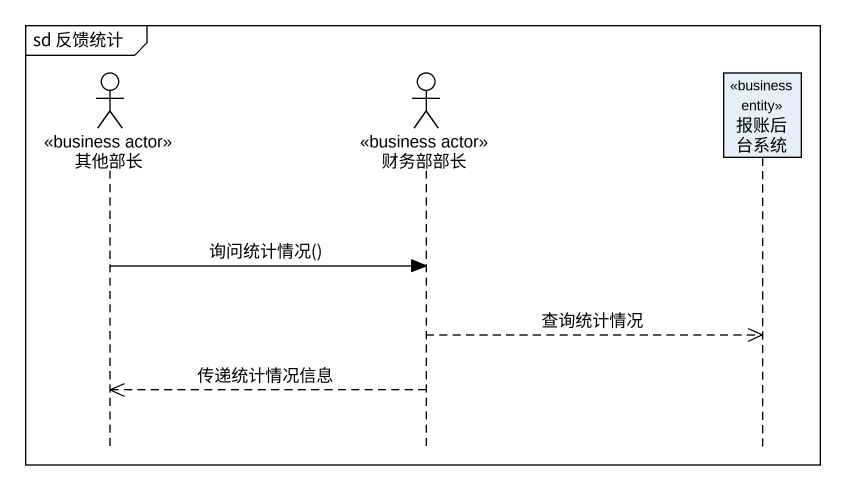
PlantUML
@startuml
mainframe sd 反馈统计
hide footbox
actor 其他部长 <<business actor>>
actor 财务部部长 <<business actor>>
participant 报账后台系统 <<business entity>>

其他部长 -> 财务部部长 : 询问统计情况()
财务部部长 -->> 报账后台系统 : 查询统计情况
财务部部长 -->> 其他部长 : 传递统计情况信息
@enduml
